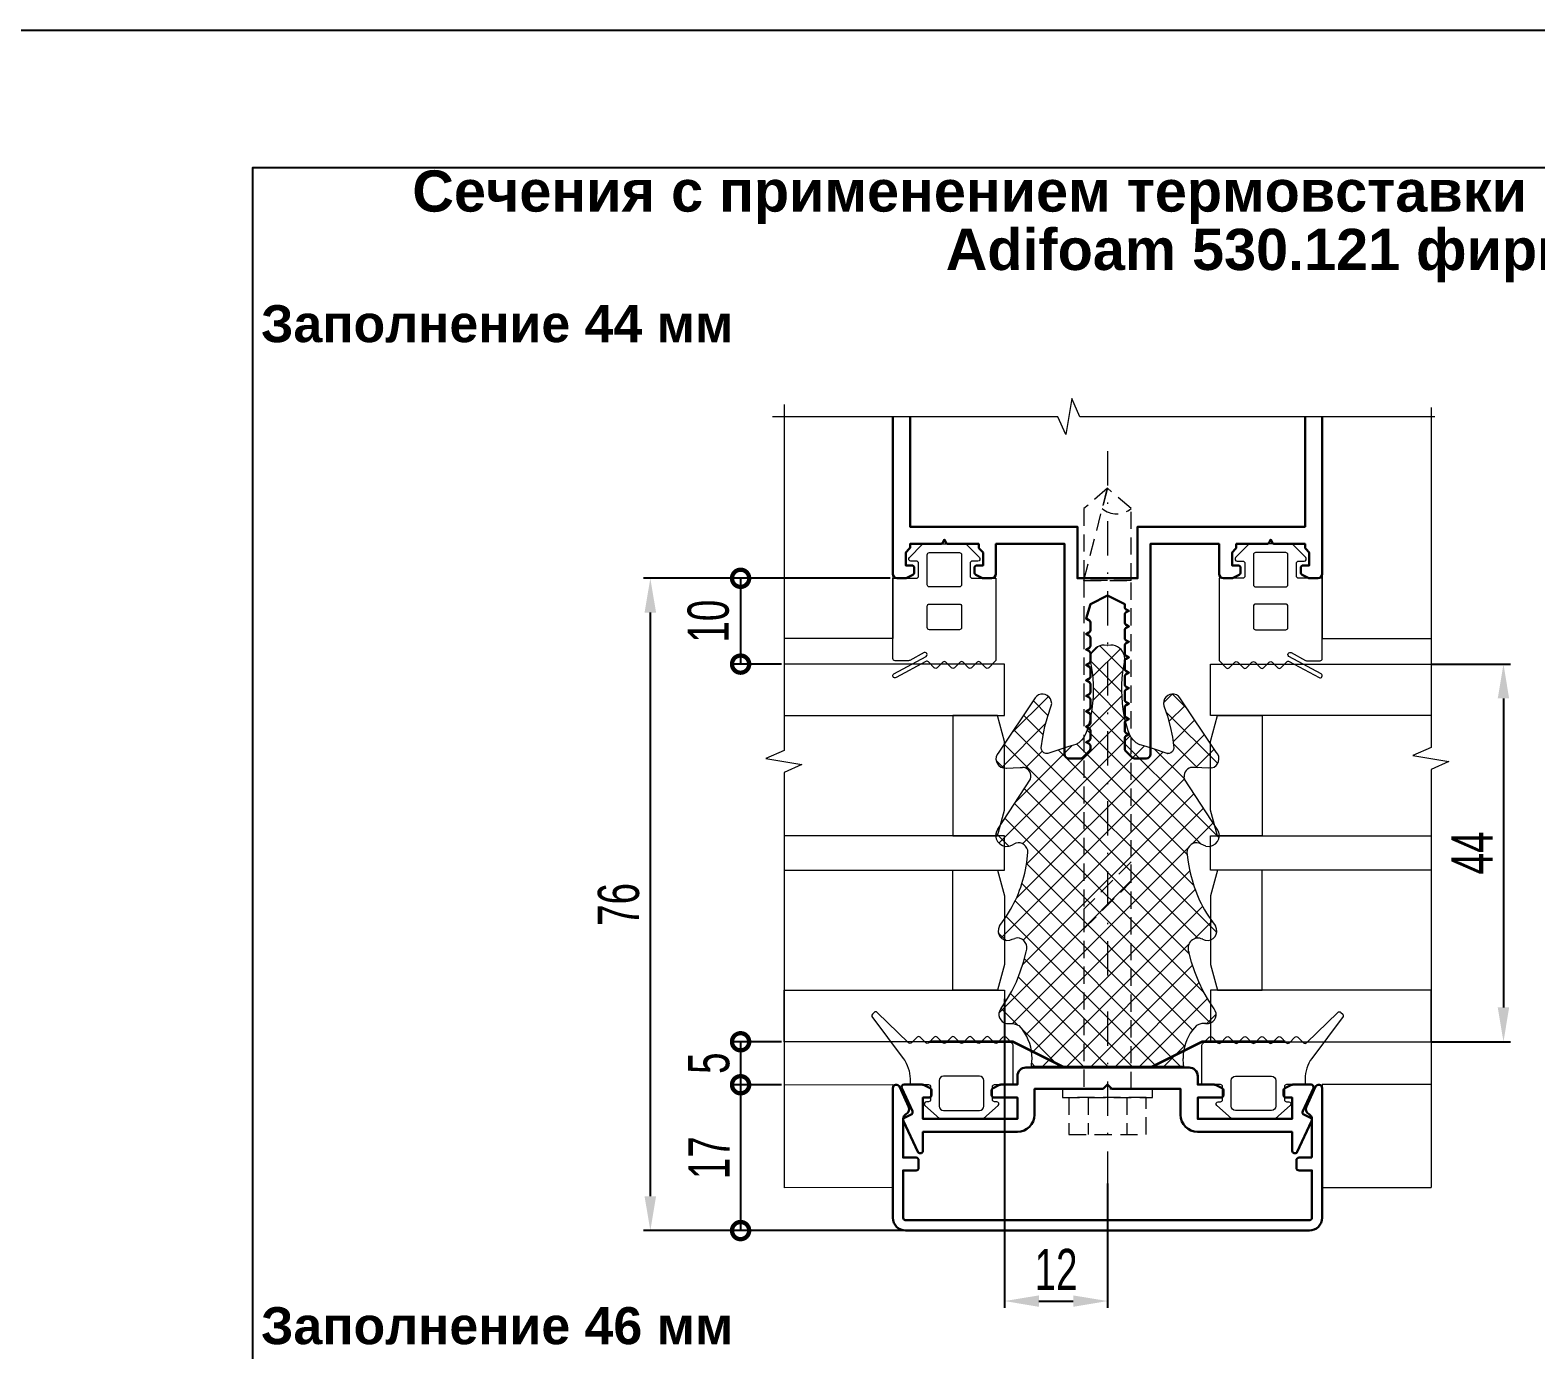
# Model space of a CAD drawing. Extents: x -37 to 8820, y -336 to 478.
# Drawn here: x 3363.8 to 3473.4, y 200.9 to 297 of the extents above; entities that cross this region are included whole.
import ezdxf

# ---------------------------------------------------------------- set-up
doc = ezdxf.new("R2010")
doc.units = 0
doc.header["$LTSCALE"] = 5
doc.linetypes.add('DASHDOT', pattern=[1, 0.5, -0.25, 0, -0.25])
doc.linetypes.add('HIDDEN', pattern=[0.375, 0.25, -0.125])
doc.layers.get('0').update_dxf_attribs({"linetype": 'CONTINUOUS', "lineweight": 30})
doc.layers.get('DEFPOINTS').update_dxf_attribs({"linetype": 'CONTINUOUS'})
for name, color, linetype, lineweight in [('1', 6, 'DASHDOT', 13), ('2', 3, 'HIDDEN', 13), ('Dimentions', 5, 'CONTINUOUS', 15), ('Glass', 5, 'CONTINUOUS', 20), ('Герлен', 7, 'CONTINUOUS', 60), ('Зигзаг', 1, 'CONTINUOUS', 15), ('Конструкции', 252, 'CONTINUOUS', 20), ('Текстовый', 7, 'CONTINUOUS', 9), ('Уплотнители', 1, 'CONTINUOUS', 20), ('Штриховка', 1, 'CONTINUOUS', 5)]:
    doc.layers.add(name, color=color, linetype=linetype, lineweight=lineweight)
doc.layers.add('Скрытые', color=14, linetype='CONTINUOUS', plot=False)
doc.styles.add('3', font='RUSS.SHX', dxfattribs={"width": 0.7, "height": 3})
doc.styles.add('Каталожный', font='arial.ttf', dxfattribs={"height": 2.5})
doc.dimstyles.new('MX1_6', dxfattribs={"dimtxt": 3, "dimasz": 2.5, "dimexe": 0.5, "dimexo": 0, "dimgap": 0.8, "dimtad": 1, "dimlfac": 1.6, "dimdsep": 46, "dimtxsty": '3', "dimcen": 0, "dimclrd": 256, "dimclre": 256, "dimclrt": 256, "dimaunit": 1, "dimadec": 0, "dimazin": 0, "dimtfac": 1, "dimtmove": 0, "dimatfit": 1, "dimfxl": 1, "dimtvp": 1, "dimtolj": 1, "dimtzin": 0, "dimarcsym": 0})

# ---------------------------------------------------------------- blocks, each defined once
blk = doc.blocks.new('*D1313')
at = {"layer": 'DEFPOINTS', "color": 0, "linetype": 'Continuous', "transparency": 16777216}
for p in [(3465.76, 250.83), (3465.76, 223.33), (3471.04, 223.33)]:
    blk.add_point(p, dxfattribs=at)
at = {"layer": 'Dimentions', "linetype": 'Continuous', "lineweight": -2, "transparency": 16777216}
for p, q in [((3465.76, 250.83), (3471.54, 250.83)), ((3471.04, 248.33), (3471.04, 225.83)), ((3465.76, 223.33), (3471.54, 223.33))]:
    blk.add_line(p, q, dxfattribs=at)
at = {"layer": 'Dimentions', "linetype": 'Continuous', "transparency": 16777216}
for points in [[(3470.62, 248.33), (3471.45, 248.33), (3471.04, 250.83)], [(3470.62, 225.83), (3471.45, 225.83), (3471.04, 223.33)]]:
    blk.add_solid(points, dxfattribs=at)
at = {"layer": 'Dimentions', "linetype": 'Continuous', "transparency": 16777216, "insert": (3468.74, 237.08), "char_height": 3, "attachment_point": 5, "rotation": 90, "style": '3'}
blk.add_mtext('\\A1;44', dxfattribs=at)
blk = doc.blocks.new('_DotSmall')
at = {"color": 0, "linetype": 'ByBlock', "const_width": 0.5}
blk.add_lwpolyline([(-0.0625, 0, 1), (0.0625, 0, 1)], format="xyb", close=True, dxfattribs=at)
blk = doc.blocks.new('*D1314')
at = {"layer": 'DEFPOINTS', "color": 0, "linetype": 'Continuous', "transparency": 16777216}
for p in [(3418.48, 223.33), (3415.51, 220.2), (3418.48, 220.2)]:
    blk.add_point(p, dxfattribs=at)
at = {"layer": 'Dimentions', "linetype": 'Continuous', "lineweight": -2, "transparency": 16777216}
for p, q in [((3418.48, 223.33), (3415.01, 223.33)), ((3415.51, 223.33), (3415.51, 220.2)), ((3418.48, 220.2), (3415.01, 220.2))]:
    blk.add_line(p, q, dxfattribs=at)
at = {"layer": 'Dimentions', "linetype": 'Continuous', "lineweight": -2, "transparency": 16777216, "xscale": 2.5, "yscale": 2.5, "zscale": 2.5}
for p, rotation in [((3415.51, 223.33), 90), ((3415.51, 220.2), 270)]:
    blk.add_blockref('_DotSmall', p, dxfattribs=dict(at, rotation=rotation))
at = {"layer": 'Dimentions', "linetype": 'Continuous', "transparency": 16777216, "insert": (3413.21, 221.77), "char_height": 3, "attachment_point": 5, "rotation": 90, "style": '3'}
blk.add_mtext('\\A1;5', dxfattribs=at)
blk = doc.blocks.new('*D1315')
at = {"layer": 'DEFPOINTS', "color": 0, "linetype": 'Continuous', "transparency": 16777216}
for p in [(3418.48, 220.2), (3415.51, 209.58), (3428.47, 209.58)]:
    blk.add_point(p, dxfattribs=at)
at = {"layer": 'Dimentions', "linetype": 'Continuous', "lineweight": -2, "transparency": 16777216}
for p, q in [((3418.48, 220.2), (3415.01, 220.2)), ((3415.51, 220.2), (3415.51, 209.58)), ((3428.47, 209.58), (3415.01, 209.58))]:
    blk.add_line(p, q, dxfattribs=at)
at = {"layer": 'Dimentions', "linetype": 'Continuous', "lineweight": -2, "transparency": 16777216, "xscale": 2.5, "yscale": 2.5, "zscale": 2.5}
for p, rotation in [((3415.51, 220.2), 90), ((3415.51, 209.58), 270)]:
    blk.add_blockref('_DotSmall', p, dxfattribs=dict(at, rotation=rotation))
at = {"layer": 'Dimentions', "linetype": 'Continuous', "transparency": 16777216, "insert": (3413.21, 214.89), "char_height": 3, "attachment_point": 5, "rotation": 90, "style": '3'}
blk.add_mtext('\\A1;17', dxfattribs=at)
blk = doc.blocks.new('*D1316')
at = {"layer": 'DEFPOINTS', "color": 0, "linetype": 'Continuous', "transparency": 16777216}
for p in [(3426.4, 257.08), (3415.51, 250.83), (3418.48, 250.83)]:
    blk.add_point(p, dxfattribs=at)
at = {"layer": 'Dimentions', "linetype": 'Continuous', "lineweight": -2, "transparency": 16777216}
for p, q in [((3426.4, 257.08), (3415.01, 257.08)), ((3415.51, 257.08), (3415.51, 250.83)), ((3418.48, 250.83), (3415.01, 250.83))]:
    blk.add_line(p, q, dxfattribs=at)
at = {"layer": 'Dimentions', "linetype": 'Continuous', "lineweight": -2, "transparency": 16777216, "xscale": 2.5, "yscale": 2.5, "zscale": 2.5}
for p, rotation in [((3415.51, 257.08), 90), ((3415.51, 250.83), 270)]:
    blk.add_blockref('_DotSmall', p, dxfattribs=dict(at, rotation=rotation))
at = {"layer": 'Dimentions', "linetype": 'Continuous', "transparency": 16777216, "insert": (3413.17, 253.96), "char_height": 3, "attachment_point": 5, "rotation": 90, "style": '3'}
blk.add_mtext('\\A1;10', dxfattribs=at)
blk = doc.blocks.new('*D1317')
at = {"layer": 'DEFPOINTS', "color": 0, "linetype": 'Continuous', "transparency": 16777216}
for p in [(3418.67, 257.08), (3408.94, 209.58), (3427.53, 209.58)]:
    blk.add_point(p, dxfattribs=at)
at = {"layer": 'Dimentions', "linetype": 'Continuous', "lineweight": -2, "transparency": 16777216}
for p, q in [((3418.67, 257.08), (3408.44, 257.08)), ((3408.94, 254.58), (3408.94, 212.08)), ((3427.53, 209.58), (3408.44, 209.58))]:
    blk.add_line(p, q, dxfattribs=at)
at = {"layer": 'Dimentions', "linetype": 'Continuous', "transparency": 16777216}
for points in [[(3408.52, 254.58), (3409.36, 254.58), (3408.94, 257.08)], [(3408.52, 212.08), (3409.36, 212.08), (3408.94, 209.58)]]:
    blk.add_solid(points, dxfattribs=at)
at = {"layer": 'Dimentions', "linetype": 'Continuous', "transparency": 16777216, "insert": (3406.64, 233.33), "char_height": 3, "attachment_point": 5, "rotation": 90, "style": '3'}
blk.add_mtext('\\A1;76', dxfattribs=at)
blk = doc.blocks.new('*D1338')
at = {"layer": 'DEFPOINTS', "color": 0, "linetype": 'Continuous', "transparency": 16777216}
for p in [(3434.72, 226.46), (3442.22, 213.02), (3442.22, 204.45)]:
    blk.add_point(p, dxfattribs=at)
at = {"layer": 'Dimentions', "linetype": 'Continuous', "lineweight": -2, "transparency": 16777216}
for p, q in [((3434.72, 226.46), (3434.72, 203.95)), ((3442.22, 213.02), (3442.22, 203.95)), ((3437.22, 204.45), (3439.72, 204.45))]:
    blk.add_line(p, q, dxfattribs=at)
at = {"layer": 'Dimentions', "linetype": 'Continuous', "transparency": 16777216}
for points in [[(3437.22, 204.86), (3437.22, 204.03), (3434.72, 204.45)], [(3439.72, 204.86), (3439.72, 204.03), (3442.22, 204.45)]]:
    blk.add_solid(points, dxfattribs=at)
at = {"layer": 'Dimentions', "linetype": 'Continuous', "transparency": 16777216, "insert": (3438.47, 206.75), "char_height": 3, "attachment_point": 5, "style": '3'}
blk.add_mtext('\\A1;12', dxfattribs=at)
blk = doc.blocks.new('6')
at = {"layer": 'Уплотнители'}
blk.add_line((4.14, 15.94), (4.14, 4.85), dxfattribs=at)
for points in [[(7.25, 17.55), (7.25, 17.56), (7.25, 17.48), (7.24, 17.26), (7.17, 17.05), (7.09, 16.86), (6.75, 16.57)], [(8.16, 18.24), (8.31, 18.16), (8.95, 17.74), (9.6, 17.36), (10.28, 17.03), (10.99, 16.75), (11.71, 16.5), (12.45, 16.31), (12.64, 16.26)], [(14.34, 18.26), (14.47, 18.15), (15.06, 17.74)], [(20.15, 17.56), (20.22, 17.37), (20.31, 17.22)], [(21.4, 18.38), (25.03, 16.01), (25.19, 15.97)], [(25.85, 17.96), (25.83, 17.77), (25.87, 16.75), (25.89, 16.58)], [(25.83, 17.77), (25.83, 17.75)], [(31.07, 15.55), (30.96, 15.67), (27, 18.3)], [(7.25, 17.48), (7.25, 17.47)], [(13.3, 17.5), (13.37, 17.33), (13.44, 17.14)], [(25.87, 16.75), (25.87, 16.73)], [(4.14, 15.94), (4.25, 15.92), (4.69, 15.89)], [(18.98, 16.26), (19.68, 16.19), (19.86, 16.2)], [(25.03, 16.01), (25.03, 16)], [(34.8, 10.16), (34.77, 10.39), (34.8, 10.63)], [(34.77, 10.39), (34.77, 10.38)], [(27.55, 8.08), (27.55, 8.07)], [(27.23, 7.06), (27.23, 7.05)], [(26.89, 6.06), (26.89, 6.04)], [(4.14, 4.85), (4.25, 4.87), (4.69, 4.9)], [(8.16, 2.55), (8.31, 2.64), (8.95, 3.05), (9.6, 3.43), (10.28, 3.76), (10.99, 4.04), (11.71, 4.29), (12.45, 4.48)], [(19.86, 4.59), (19.68, 4.61), (18.98, 4.53)], [(21.4, 2.41), (25.03, 4.78), (25.19, 4.82)], [(27, 2.49), (30.96, 5.12), (31.07, 5.24)], [(7.25, 3.21), (7.25, 3.23), (7.25, 3.31), (7.24, 3.52), (7.17, 3.74), (7.09, 3.93), (6.75, 4.22)], [(7.25, 3.31), (7.25, 3.29)], [(13.37, 3.46), (13.37, 3.47), (13.3, 3.29)], [(20.15, 3.23), (20.22, 3.42), (20.31, 3.57)], [(25.85, 2.83), (25.83, 3.02), (25.87, 4.04), (25.89, 4.22)], [(25.87, 4.04), (25.87, 4.03)], [(15.06, 3.05), (14.47, 2.64), (14.34, 2.53)], [(25.83, 3.02), (25.83, 3.01)]]:
    blk.add_lwpolyline(points, dxfattribs=at)
for points in [[(34.01, 11.63), (33.78, 11.66), (33.55, 11.63), (32.83, 11.52, -0.091156), (29.23, 11.71), (28.54, 11.9), (28.3, 11.99), (28.06, 12.12), (27.86, 12.29), (27.68, 12.48), (27.55, 12.71), (27.41, 13.22), (27.23, 13.73), (26.89, 14.73), (26.91, 14.88), (26.96, 15.02), (27.04, 15.13), (27.18, 15.2), (27.32, 15.22), (28.09, 15.11), (28.87, 14.95), (29.63, 14.75), (30.38, 14.49), (30.54, 14.46), (30.72, 14.49)], [(30.72, 6.3), (30.54, 6.33), (30.38, 6.3), (29.63, 6.04), (28.87, 5.84), (28.09, 5.67), (27.32, 5.57), (27.18, 5.59), (27.04, 5.66), (26.96, 5.78), (26.91, 5.91), (26.89, 6.06), (27.23, 7.06), (27.41, 7.57), (27.55, 8.08), (27.68, 8.31), (27.86, 8.5), (28.06, 8.67), (28.3, 8.8), (28.54, 8.88), (29.23, 9.08, -0.091156), (32.83, 9.27), (33.55, 9.16), (33.78, 9.13), (34.01, 9.16)]]:
    blk.add_lwpolyline(points, format="xyb", dxfattribs=at)
blk.add_arc((12.73, 3.81), 0.725, 331.9967, 113.1643, dxfattribs=at)
for points in [[(21.4, 18.38), (20.8, 18.83), (19.98, 18.25), (20.15, 17.56)], [(27, 18.3), (26.59, 18.7), (25.97, 18.51), (25.85, 17.96)], [(8.16, 18.24), (7.71, 18.46), (7.17, 18.06), (7.25, 17.56)], [(14.34, 18.26), (13.77, 18.56), (13.2, 18.12), (13.3, 17.5)], [(15.06, 17.74), (16.32, 16.93), (17.5, 16.51), (18.98, 16.26)], [(4.69, 15.89), (5.41, 15.88), (6.18, 16.13), (6.75, 16.57)], [(12.64, 16.26), (13.11, 16.19), (13.59, 16.67), (13.44, 17.14)], [(19.86, 16.2), (20.31, 16.33), (20.53, 16.81), (20.31, 17.22)], [(25.19, 15.97), (25.54, 15.94), (25.89, 16.23), (25.89, 16.58)], [(30.72, 14.49), (31.17, 14.59), (31.4, 15.2), (31.07, 15.55)], [(34.8, 10.63), (34.81, 11.08), (34.45, 11.55), (34.01, 11.63)], [(34.01, 9.16), (34.48, 9.29), (34.79, 9.66), (34.8, 10.16)], [(31.07, 5.24), (31.4, 5.59), (31.17, 6.2), (30.72, 6.3)], [(6.75, 4.22), (6.18, 4.66), (5.41, 4.9), (4.69, 4.9)], [(18.98, 4.53), (17.59, 4.3), (16.23, 3.84), (15.06, 3.05)], [(20.31, 3.57), (20.52, 3.98), (20.33, 4.45), (19.86, 4.59)], [(25.89, 4.22), (25.88, 4.56), (25.53, 4.85), (25.19, 4.82)], [(13.3, 3.29), (13.2, 2.67), (13.77, 2.23), (14.34, 2.53)], [(7.25, 3.23), (7.18, 2.72), (7.71, 2.33), (8.16, 2.55)], [(20.15, 3.23), (19.98, 2.53), (20.8, 1.95), (21.4, 2.41)], [(25.85, 2.83), (25.94, 2.29), (26.63, 2.1), (27, 2.49)]]:
    blk.add_open_spline(points, degree=3, dxfattribs=at)

msp = doc.modelspace()

# ---------------------------------------------------------------- hatches: boundary and pattern name
at = {"layer": 'Штриховка', "lineweight": 5}
h = msp.add_hatch(dxfattribs=at)
h.set_pattern_fill('NET', color=256, scale=10, angle=135, style=0)
h.set_pattern_definition([(135, (1246.9448, -6876.3268), (-0.88388348, -0.88388348), []), (225, (1246.9448, -6876.3268), (0.88388348, -0.88388348), [])])
edge = h.paths.add_edge_path()
edge.add_spline(control_points=[(3441.987, 252.2202), (3441.5279, 252.2361), (3441.0588, 251.8713), (3440.9803, 251.4312)], knot_values=[0, 0, 0, 0, 1, 1, 1, 1], degree=3, periodic=0)
edge.add_line((3440.9803, 251.4312), (3440.9531, 251.2))
edge.add_line((3440.9531, 251.2), (3440.9803, 250.9687))
edge.add_line((3440.9803, 250.9687), (3441.0892, 250.2477))
edge.add_arc((3431.2264, 248.97), 9.9451, 346.547552, 367.381309, ccw=False)
edge.add_line((3440.8987, 246.6564), (3440.7083, 245.9626))
edge.add_line((3440.7083, 245.9626), (3440.6266, 245.7178))
edge.add_line((3440.6266, 245.7178), (3440.4906, 245.4865))
edge.add_line((3440.4906, 245.4865), (3440.3274, 245.2825))
edge.add_line((3440.3274, 245.2825), (3440.1369, 245.1056))
edge.add_line((3440.1369, 245.1056), (3439.9057, 244.9696))
edge.add_line((3439.9057, 244.9696), (3439.3887, 244.8336))
edge.add_line((3439.3887, 244.8336), (3438.8854, 244.6567))
edge.add_line((3438.8854, 244.6567), (3437.8788, 244.3166))
edge.add_line((3437.8788, 244.3166), (3437.7291, 244.3302))
edge.add_line((3437.7291, 244.3302), (3437.5931, 244.3847))
edge.add_line((3437.5931, 244.3847), (3437.4843, 244.4663))
edge.add_line((3437.4843, 244.4663), (3437.4162, 244.6023))
edge.add_line((3437.4162, 244.6023), (3437.389, 244.7383))
edge.add_line((3437.389, 244.7383), (3437.4979, 245.5137))
edge.add_line((3437.4979, 245.5137), (3437.6611, 246.2891))
edge.add_line((3437.6611, 246.2891), (3437.8652, 247.0509))
edge.add_line((3437.8652, 247.0509), (3438.1236, 247.7991))
edge.add_line((3438.1236, 247.7991), (3438.1508, 247.9623))
edge.add_line((3438.1508, 247.9623), (3438.1236, 248.1392))
edge.add_spline(control_points=[(3438.1236, 248.1392), (3438.0245, 248.594), (3437.4126, 248.8234), (3437.0626, 248.4929)], knot_values=[0, 0, 0, 0, 1, 1, 1, 1], degree=3, periodic=0)
edge.add_line((3437.0626, 248.4929), (3436.9401, 248.3841))
edge.add_line((3436.9401, 248.3841), (3434.3147, 244.4255))
edge.add_spline(control_points=[(3434.3147, 244.4255), (3433.9109, 244.0106), (3434.1025, 243.3905), (3434.6548, 243.2692)], knot_values=[0, 0, 0, 0, 1, 1, 1, 1], degree=3, periodic=0)
edge.add_line((3434.6548, 243.2692), (3434.8452, 243.2556))
edge.add_line((3434.8452, 243.2556), (3435.8655, 243.2964))
edge.add_line((3435.8655, 243.2964), (3436.0287, 243.31))
edge.add_spline(control_points=[(3436.0287, 243.31), (3436.3808, 243.3113), (3436.671, 242.9597), (3436.6409, 242.6162)], knot_values=[0, 0, 0, 0, 1, 1, 1, 1], degree=3, periodic=0)
edge.add_line((3436.6409, 242.6162), (3436.6, 242.453))
edge.add_line((3436.6, 242.453), (3434.2331, 238.8209))
edge.add_spline(control_points=[(3434.2331, 238.8209), (3433.7785, 238.2219), (3434.3582, 237.4032), (3435.0493, 237.5694)], knot_values=[0, 0, 0, 0, 1, 1, 1, 1], degree=3, periodic=0)
edge.add_line((3435.0493, 237.5694), (3435.2397, 237.6374))
edge.add_line((3435.2397, 237.6374), (3435.3893, 237.7326))
edge.add_spline(control_points=[(3435.3893, 237.7326), (3435.7997, 237.9478), (3436.2844, 237.7301), (3436.4096, 237.2837)], knot_values=[0, 0, 0, 0, 1, 1, 1, 1], degree=3, periodic=0)
edge.add_line((3436.4088, 237.2945), (3436.4232, 237.1068))
edge.add_line((3436.4232, 237.1068), (3436.3552, 236.3995))
edge.add_spline(control_points=[(3436.3552, 236.3995), (3436.1044, 234.9233), (3435.683, 233.7459), (3434.8724, 232.4817)], knot_values=[0, 0, 0, 0, 1, 1, 1, 1], degree=3, periodic=0)
edge.add_line((3434.8724, 232.4817), (3434.4643, 231.8967))
edge.add_line((3434.4643, 231.8967), (3434.3555, 231.7607))
edge.add_spline(control_points=[(3434.3555, 231.7607), (3434.0517, 231.1896), (3434.4974, 230.6201), (3435.1173, 230.7269)], knot_values=[0, 0, 0, 0, 1, 1, 1, 1], degree=3, periodic=0)
edge.add_line((3435.1173, 230.7269), (3435.2805, 230.7949))
edge.add_line((3435.2805, 230.7949), (3435.471, 230.8629))
edge.add_spline(control_points=[(3435.471, 230.8629), (3435.9441, 231.0109), (3436.4275, 230.5273), (3436.3552, 230.0603)], knot_values=[0, 0, 0, 0, 1, 1, 1, 1], degree=3, periodic=0)
edge.add_line((3436.3591, 230.0741), (3436.3008, 229.8698))
edge.add_line((3436.3008, 229.8698), (3436.1103, 229.1353))
edge.add_line((3436.1103, 229.1353), (3435.8655, 228.4143))
edge.add_line((3435.8655, 228.4143), (3435.5798, 227.7069))
edge.add_line((3435.5798, 227.7069), (3435.2533, 227.0267))
edge.add_line((3435.2533, 227.0267), (3434.8724, 226.3738))
edge.add_line((3434.8724, 226.3738), (3434.4507, 225.7344))
edge.add_line((3434.4507, 225.7344), (3434.3691, 225.5848))
edge.add_spline(control_points=[(3434.3691, 225.5848), (3434.151, 225.132), (3434.5511, 224.5963), (3435.0493, 224.6733)], knot_values=[0, 0, 0, 0, 1, 1, 1, 1], degree=3, periodic=0)
edge.add_line((3435.0493, 224.6733), (3435.0629, 224.6733))
edge.add_line((3435.0629, 224.6733), (3435.1309, 224.6733))
edge.add_line((3435.1309, 224.6733), (3435.3485, 224.6597))
edge.add_line((3435.3485, 224.6597), (3435.5662, 224.5917))
edge.add_line((3435.5662, 224.5917), (3435.7566, 224.5101))
edge.add_line((3435.7566, 224.5101), (3436.0423, 224.17))
edge.add_spline(control_points=[(3436.0423, 224.17), (3436.4833, 223.6059), (3436.7279, 222.8299), (3436.7225, 222.1159)], knot_values=[0, 0, 0, 0, 1, 1, 1, 1], degree=3, periodic=0)
edge.add_line((3436.7225, 222.1159), (3436.6953, 221.667))
edge.add_line((3436.6953, 221.667), (3436.6761, 221.5582))
edge.add_line((3436.6761, 221.5582), (3447.7604, 221.5582))
edge.add_line((3447.7604, 221.5582), (3447.7412, 221.667))
edge.add_line((3447.7412, 221.667), (3447.714, 222.1159))
edge.add_spline(control_points=[(3447.714, 222.1159), (3447.7086, 222.8299), (3447.9532, 223.6062), (3448.3942, 224.17)], knot_values=[0, 0, 0, 0, 1, 1, 1, 1], degree=3, periodic=0)
edge.add_line((3448.3865, 224.1609), (3448.6799, 224.5101))
edge.add_line((3448.6799, 224.5101), (3448.8703, 224.5917))
edge.add_line((3448.8703, 224.5917), (3449.088, 224.6597))
edge.add_line((3449.088, 224.6597), (3449.3056, 224.6733))
edge.add_line((3449.3056, 224.6733), (3449.3192, 224.6733))
edge.add_line((3449.3192, 224.6733), (3449.3872, 224.6733))
edge.add_spline(control_points=[(3449.3872, 224.6733), (3449.8908, 224.6006), (3450.2835, 225.1302), (3450.0674, 225.5848)], knot_values=[0, 0, 0, 0, 1, 1, 1, 1], degree=3, periodic=0)
edge.add_line((3450.0674, 225.5848), (3449.9722, 225.7344))
edge.add_line((3449.9722, 225.7344), (3449.5641, 226.3738))
edge.add_line((3449.5641, 226.3738), (3449.1832, 227.0267))
edge.add_line((3449.1832, 227.0267), (3448.8567, 227.7069))
edge.add_line((3448.8567, 227.7069), (3448.571, 228.4143))
edge.add_line((3448.571, 228.4143), (3448.3262, 229.1353))
edge.add_line((3448.3262, 229.1353), (3448.1357, 229.8698))
edge.add_arc((3448.8021, 230.1549), 0.7248, 61.996669, 203.164313, ccw=False)
edge.add_line((3449.1424, 230.7949), (3449.3192, 230.7269))
edge.add_spline(control_points=[(3449.3192, 230.7269), (3449.9391, 230.6201), (3450.3848, 231.1896), (3450.081, 231.7607)], knot_values=[0, 0, 0, 0, 1, 1, 1, 1], degree=3, periodic=0)
edge.add_line((3450.081, 231.7607), (3449.9722, 231.8967))
edge.add_line((3449.9722, 231.8967), (3449.5641, 232.4817))
edge.add_spline(control_points=[(3449.5641, 232.4817), (3448.7742, 233.6561), (3448.3128, 235.0103), (3448.0813, 236.3995)], knot_values=[0, 0, 0, 0, 1, 1, 1, 1], degree=3, periodic=0)
edge.add_line((3448.0813, 236.3995), (3447.9997, 237.1068))
edge.add_line((3447.9997, 237.1068), (3448.0269, 237.2837))
edge.add_spline(control_points=[(3448.0269, 237.2837), (3448.1627, 237.748), (3448.63, 237.9412), (3449.0471, 237.7326)], knot_values=[0, 0, 0, 0, 1, 1, 1, 1], degree=3, periodic=0)
edge.add_line((3449.0342, 237.7409), (3449.1968, 237.6374))
edge.add_line((3449.1968, 237.6374), (3449.3872, 237.5694))
edge.add_spline(control_points=[(3449.3872, 237.5694), (3450.0783, 237.4032), (3450.658, 238.2219), (3450.2034, 238.8209)], knot_values=[0, 0, 0, 0, 1, 1, 1, 1], degree=3, periodic=0)
edge.add_line((3450.2034, 238.8209), (3447.8364, 242.453))
edge.add_line((3447.8364, 242.453), (3447.7956, 242.6162))
edge.add_spline(control_points=[(3447.7956, 242.6162), (3447.7659, 242.9554), (3448.048, 243.3018), (3448.3942, 243.31)], knot_values=[0, 0, 0, 0, 1, 1, 1, 1], degree=3, periodic=0)
edge.add_line((3448.3764, 243.3114), (3448.571, 243.2964))
edge.add_line((3448.571, 243.2964), (3449.5913, 243.2556))
edge.add_line((3449.5913, 243.2556), (3449.7817, 243.2692))
edge.add_spline(control_points=[(3449.7817, 243.2692), (3450.3231, 243.3621), (3450.5102, 244.0487), (3450.1218, 244.4255)], knot_values=[0, 0, 0, 0, 1, 1, 1, 1], degree=3, periodic=0)
edge.add_line((3450.1218, 244.4255), (3447.4964, 248.3841))
edge.add_line((3447.4964, 248.3841), (3447.3739, 248.4929))
edge.add_spline(control_points=[(3447.3739, 248.4929), (3447.0239, 248.8234), (3446.4119, 248.594), (3446.3129, 248.1392)], knot_values=[0, 0, 0, 0, 1, 1, 1, 1], degree=3, periodic=0)
edge.add_line((3446.3129, 248.1392), (3446.2857, 247.9623))
edge.add_line((3446.2857, 247.9623), (3446.3129, 247.7991))
edge.add_line((3446.3129, 247.7991), (3446.5713, 247.0509))
edge.add_line((3446.5713, 247.0509), (3446.7754, 246.2891))
edge.add_line((3446.7754, 246.2891), (3446.9386, 245.5137))
edge.add_line((3446.9386, 245.5137), (3447.0474, 244.7383))
edge.add_line((3447.0474, 244.7383), (3447.0202, 244.6023))
edge.add_line((3447.0202, 244.6023), (3446.9522, 244.4663))
edge.add_line((3446.9522, 244.4663), (3446.8298, 244.3847))
edge.add_line((3446.8298, 244.3847), (3446.7074, 244.3302))
edge.add_line((3446.7074, 244.3302), (3446.5577, 244.3166))
edge.add_line((3446.5577, 244.3166), (3445.5511, 244.6567))
edge.add_line((3445.5511, 244.6567), (3445.0477, 244.8336))
edge.add_line((3445.0477, 244.8336), (3444.5308, 244.9696))
edge.add_line((3444.5308, 244.9696), (3444.2996, 245.1056))
edge.add_line((3444.2996, 245.1056), (3444.1091, 245.2825))
edge.add_line((3444.1091, 245.2825), (3443.9459, 245.4865))
edge.add_line((3443.9459, 245.4865), (3443.8098, 245.7178))
edge.add_line((3443.8098, 245.7178), (3443.7282, 245.9626))
edge.add_line((3443.7282, 245.9626), (3443.5378, 246.6564))
edge.add_arc((3453.2101, 248.97), 9.9451, 172.618691, 193.452448, ccw=False)
edge.add_line((3443.3473, 250.2477), (3443.4562, 250.9687))
edge.add_line((3443.4562, 250.9687), (3443.4834, 251.2))
edge.add_line((3443.4834, 251.2), (3443.4562, 251.4312))
edge.add_spline(control_points=[(3443.4562, 251.4312), (3443.3237, 251.9064), (3442.951, 252.2157), (3442.4495, 252.2202)], knot_values=[0, 0, 0, 0, 1, 1, 1, 1], degree=3, periodic=0)
edge.add_line((3442.4495, 252.2202), (3442.2182, 252.193))
edge.add_line((3442.2182, 252.193), (3441.987, 252.2202))

# ---------------------------------------------------------------- linework, layer by layer
msp.add_lwpolyline([(3426.5932, 268.8457), (3426.5932, 257.3944, 0.41421356), (3426.9057, 257.0819), (3427.4865, 257.0819, 0.11643382), (3427.5703, 257.1017), (3428.0521, 257.3426, 0.28407904), (3428.1557, 257.5103), (3428.1557, 257.8319, 0.41421356), (3427.9682, 258.0194), (3427.5307, 258.0194), (3427.5307, 258.9569), (3427.7883, 259.2145, 0.19891237), (3427.8432, 259.3471), (3427.8432, 259.5819), (3430.0711, 259.5819, 0.28407904), (3430.2388, 259.6856), (3430.3432, 259.8944), (3430.4477, 259.6856, 0.28407904), (3430.6154, 259.5819), (3432.8432, 259.5819), (3432.8432, 259.3471, 0.19891237), (3432.8982, 259.2145), (3433.1557, 258.9569), (3433.1557, 258.0194), (3432.7182, 258.0194, 0.41421356), (3432.5307, 257.8319), (3432.5307, 257.5103, 0.28407904), (3432.6344, 257.3426), (3433.1162, 257.1017, 0.11643382), (3433.2, 257.0819), (3433.7807, 257.0819, 0.41421356), (3434.0932, 257.3944), (3434.0932, 259.5819), (3439.0932, 259.5819), (3439.0932, 244.2694, 0.41421356), (3439.4057, 243.9569), (3440.2656, 243.9569, 0.19891237), (3440.3982, 244.0118), (3440.9133, 244.527, 0.19891237), (3440.9682, 244.6596), (3440.9682, 244.8723, 0.28407904), (3440.8646, 245.04), (3440.6557, 245.1444), (3440.8646, 245.2488, 0.28407904), (3440.9682, 245.4165), (3440.9682, 245.9973, 0.28407904), (3440.8646, 246.165), (3440.6557, 246.2694), (3440.8646, 246.3738, 0.28407904), (3440.9682, 246.5415), (3440.9682, 247.1223, 0.28407904), (3440.8646, 247.29), (3440.6557, 247.3944), (3440.8646, 247.4988, 0.28407904), (3440.9682, 247.6665), (3440.9682, 248.2473, 0.28407904), (3440.8646, 248.415), (3440.6557, 248.5194), (3440.8646, 248.6238, 0.28407904), (3440.9682, 248.7915), (3440.9682, 249.3723, 0.28407904), (3440.8646, 249.54), (3440.6557, 249.6444), (3440.8646, 249.7488, 0.28407904), (3440.9682, 249.9165), (3440.9682, 250.4973, 0.28407904), (3440.8646, 250.665), (3440.6557, 250.7694), (3440.8646, 250.8738, 0.28407904), (3440.9682, 251.0415), (3440.9682, 251.6223, 0.28407904), (3440.8646, 251.79), (3440.6557, 251.8944), (3440.8646, 251.9988, 0.28407904), (3440.9682, 252.1665), (3440.9682, 252.7473, 0.28407904), (3440.8646, 252.915), (3440.6557, 253.0194), (3440.8646, 253.1238, 0.28407904), (3440.9682, 253.2915), (3440.9682, 253.8723, 0.28407904), (3440.8646, 254.04), (3440.6557, 254.1444), (3440.9682, 255.2069), (3442.2182, 255.8319), (3443.4682, 255.2069), (3443.4682, 254.979, 0.28407904), (3443.5719, 254.8113), (3443.7807, 254.7069), (3443.5719, 254.6025, 0.28407904), (3443.4682, 254.4348), (3443.4682, 253.854, 0.28407904), (3443.5719, 253.6863), (3443.7807, 253.5819), (3443.5719, 253.4775, 0.28407904), (3443.4682, 253.3098), (3443.4682, 252.729, 0.28407904), (3443.5719, 252.5613), (3443.7807, 252.4569), (3443.5719, 252.3525, 0.28407904), (3443.4682, 252.1848), (3443.4682, 251.604, 0.28407904), (3443.5719, 251.4363), (3443.7807, 251.3319), (3443.5719, 251.2275, 0.28407904), (3443.4682, 251.0598), (3443.4682, 250.479, 0.28407904), (3443.5719, 250.3113), (3443.7807, 250.2069), (3443.5719, 250.1025, 0.28407904), (3443.4682, 249.9348), (3443.4682, 249.354, 0.28407904), (3443.5719, 249.1863), (3443.7807, 249.0819), (3443.5719, 248.9775, 0.28407904), (3443.4682, 248.8098), (3443.4682, 248.229, 0.28407904), (3443.5719, 248.0613), (3443.7807, 247.9569), (3443.5719, 247.8525, 0.28407904), (3443.4682, 247.6848), (3443.4682, 247.104, 0.28407904), (3443.5719, 246.9363), (3443.7807, 246.8319), (3443.5719, 246.7275, 0.28407904), (3443.4682, 246.5598), (3443.4682, 245.979, 0.28407904), (3443.5719, 245.8113), (3443.7807, 245.7069), (3443.5719, 245.6025, 0.28407904), (3443.4682, 245.4348), (3443.4682, 244.6596, 0.19891237), (3443.5232, 244.527), (3444.0383, 244.0118, 0.19891237), (3444.1709, 243.9569), (3445.0307, 243.9569, 0.41421356), (3445.3432, 244.2694), (3445.3432, 259.5819), (3450.3432, 259.5819), (3450.3432, 257.3944, 0.41421356), (3450.6557, 257.0819), (3451.2365, 257.0819, 0.11643382), (3451.3203, 257.1017), (3451.8021, 257.3426, 0.28407904), (3451.9057, 257.5103), (3451.9057, 257.8319, 0.41421356), (3451.7182, 258.0194), (3451.2807, 258.0194), (3451.2807, 258.9569), (3451.5383, 259.2145, 0.19891237), (3451.5932, 259.3471), (3451.5932, 259.5819), (3453.8211, 259.5819, 0.28407904), (3453.9888, 259.6856), (3454.0932, 259.8944), (3454.1977, 259.6856, 0.28407904), (3454.3654, 259.5819), (3456.5932, 259.5819), (3456.5932, 259.3471, 0.19891237), (3456.6482, 259.2145), (3456.9057, 258.9569), (3456.9057, 258.0194), (3456.4682, 258.0194, 0.41421356), (3456.2807, 257.8319), (3456.2807, 257.5103, 0.28407904), (3456.3844, 257.3426), (3456.8662, 257.1017, 0.11643382), (3456.95, 257.0819), (3457.5307, 257.0819, 0.41421356), (3457.8432, 257.3944), (3457.8432, 268.8457)], format="xyb")
msp.add_lwpolyline([(3427.8432, 268.8457), (3427.8432, 260.8319), (3440.0307, 260.8319), (3440.0307, 257.0819), (3444.4057, 257.0819), (3444.4057, 260.8319), (3456.5932, 260.8319), (3456.5932, 268.8457)])
for points in [[(3427.3608, 217.553, -0.41421356), (3427.4515, 217.8021), (3427.9233, 218.0222, 0.41421356), (3428.014, 218.2713), (3427.2358, 219.9402, -0.54861879), (3427.4057, 220.2069), (3428.7365, 220.2069, -0.11643382), (3428.8203, 220.1871), (3429.3021, 219.9462, -0.28407904), (3429.4057, 219.7785), (3429.4057, 219.4569, -0.41421356), (3429.2182, 219.2694), (3428.7807, 219.2694), (3428.7807, 217.7069), (3435.6557, 217.7069), (3435.6557, 219.2694), (3433.9682, 219.2694, -0.41421356), (3433.7807, 219.4569), (3433.7807, 219.7785, -0.28407904), (3433.8844, 219.9462), (3434.3662, 220.1871, -0.11643382), (3434.45, 220.2069), (3435.6557, 220.2069), (3435.6557, 220.8319, -0.41421356), (3436.2807, 221.4569), (3448.1557, 221.4569, -0.41421356), (3448.7807, 220.8319), (3448.7807, 220.2069), (3449.9865, 220.2069, -0.11643382), (3450.0703, 220.1871), (3450.5521, 219.9462, -0.28407904), (3450.6557, 219.7785), (3450.6557, 219.4569, -0.41421356), (3450.4682, 219.2694), (3448.7807, 219.2694), (3448.7807, 217.7069), (3455.6557, 217.7069), (3455.6557, 219.2694), (3455.2182, 219.2694, -0.41421356), (3455.0307, 219.4569), (3455.0307, 219.7785, -0.28407904), (3455.1344, 219.9462), (3455.6162, 220.1871, -0.11643382), (3455.7, 220.2069), (3457.0307, 220.2069, -0.54861879), (3457.2007, 219.9402), (3456.4225, 218.2713, 0.41421356), (3456.5132, 218.0222), (3456.985, 217.8021, -0.41421356), (3457.0757, 217.553), (3456.0322, 215.3152, -0.29147342), (3455.8622, 215.2069), (3455.8432, 215.2069, -0.41421356), (3455.6557, 215.3944), (3455.6557, 216.7694), (3448.7807, 216.7694, -0.41421356), (3447.5307, 218.0194), (3447.5307, 219.8944), (3442.6084, 219.8944, -0.19891237), (3442.4758, 219.9493), (3442.2182, 220.2069), (3441.9607, 219.9493, -0.19891237), (3441.8281, 219.8944), (3436.9057, 219.8944), (3436.9057, 218.0194, -0.41421356), (3435.6557, 216.7694), (3428.7807, 216.7694), (3428.7807, 215.3944, -0.41421356), (3428.5932, 215.2069), (3428.5743, 215.2069, -0.29147342), (3428.4043, 215.3152)], [(3457.0932, 214.8944), (3457.0932, 217.7202, 0.27973928), (3456.8913, 218.0529, -0.40155944), (3456.6967, 218.6259), (3457.3667, 220.0626, -0.80258485), (3457.8432, 219.9569), (3457.8432, 210.5194, -0.41421356), (3456.9057, 209.5819), (3427.5307, 209.5819, -0.41421356), (3426.5932, 210.5194), (3426.5932, 219.9569, -0.80258485), (3427.0698, 220.0626), (3427.7398, 218.6259, -0.40155944), (3427.5452, 218.0529, 0.27973928), (3427.3432, 217.7202), (3427.3432, 214.8944), (3428.2807, 214.8944, -0.41421356), (3428.4682, 214.7069), (3428.4682, 214.1444, -0.41421356), (3428.2807, 213.9569), (3427.3432, 213.9569), (3427.3432, 210.5194, 0.41421356), (3427.5307, 210.3319), (3456.9057, 210.3319, 0.41421356), (3457.0932, 210.5194), (3457.0932, 213.9569), (3456.1557, 213.9569, -0.41421356), (3455.9682, 214.1444), (3455.9682, 214.7069, -0.41421356), (3456.1557, 214.8944)]]:
    msp.add_lwpolyline(points, format="xyb", close=True)
at = {"layer": '1'}
msp.add_line((3442.2182, 266.3457), (3442.2182, 209.5819), dxfattribs=at)
at = {"layer": '2'}
for p, q in [((3440.812, 219.2694), (3440.812, 216.5819)), ((3443.6245, 219.2694), (3443.6245, 216.5819))]:
    msp.add_line(p, q, dxfattribs=at)
msp.add_lwpolyline([(3443.9331, 256.9283), (3443.9331, 262.1533), (3442.2163, 263.6461), (3440.4995, 262.1533), (3440.4995, 256.9283), (3443.9331, 256.9283)], dxfattribs=at)
msp.add_lwpolyline([(3440.4995, 256.9283), (3442.2163, 263.6461), (3441.8348, 262.1533, 0.36330791), (3443.9331, 262.1533)], format="xyb", dxfattribs=at)
for points in [[(3443.937, 219.8944), (3443.9331, 256.9283), (3442.2182, 256.9283), (3440.4995, 256.9283), (3440.4995, 219.8944)], [(3440.4995, 231.5523), (3443.937, 234.9898), (3443.937, 236.4221), (3440.4995, 232.9846)], [(3445.4995, 219.2694), (3445.4995, 219.8944), (3438.937, 219.8944), (3438.937, 219.2694)], [(3445.0307, 219.2694), (3439.4057, 219.2694), (3439.4057, 216.5819), (3445.0307, 216.5819)]]:
    msp.add_lwpolyline(points, close=True, dxfattribs=at)
at = {"layer": 'Glass'}
for points in [[(3418.6731, 247.0819), (3434.7182, 247.0819), (3434.7182, 250.8319), (3418.6731, 250.8319)], [(3465.7634, 247.0819), (3449.7182, 247.0819), (3449.7182, 250.8319), (3465.7634, 250.8319)], [(3434.2158, 247.0819), (3430.9682, 247.0819), (3430.9682, 238.3319), (3434.2158, 238.3319), (3434.7182, 240.2069), (3434.7182, 245.2069)], [(3450.2206, 247.0819), (3453.4682, 247.0819), (3453.4682, 238.3319), (3450.2206, 238.3319), (3449.7182, 240.2069), (3449.7182, 245.2069)], [(3418.6731, 235.8319), (3434.7182, 235.8319), (3434.7182, 238.3319), (3418.6731, 238.3319)], [(3465.7634, 235.8319), (3449.7182, 235.8319), (3449.7182, 238.3319), (3465.7634, 238.3319)], [(3434.2158, 227.0819), (3430.9682, 227.0819), (3430.9682, 235.8319), (3434.2158, 235.8319), (3434.7182, 233.9569), (3434.7182, 228.9569)], [(3450.2206, 227.0819), (3453.4682, 227.0819), (3453.4682, 235.8319), (3450.2206, 235.8319), (3449.7182, 233.9569), (3449.7182, 228.9569)], [(3418.6731, 227.0819), (3434.7182, 227.0819), (3434.7182, 223.3319), (3418.6731, 223.3319)], [(3465.7634, 227.0819), (3449.7182, 227.0819), (3449.7182, 223.3319), (3465.7634, 223.3319)]]:
    msp.add_lwpolyline(points, close=True, dxfattribs=at)
at = {"layer": 'Герлен', "ltscale": 2, "const_width": 0.1875}
msp.add_lwpolyline([(3429.2807, 223.3319), (3435.3432, 223.3319), (3439.0932, 221.4569), (3445.3432, 221.4569), (3449.0932, 223.3319), (3455.1557, 223.3319)], dxfattribs=at)
at = {"layer": 'Зигзаг'}
for points in [[(3418.6731, 269.7369), (3418.6731, 244.5472), (3417.3552, 243.9663), (3419.9679, 243.5307), (3418.6731, 242.9482), (3418.6731, 212.704)], [(3466.0316, 268.8457), (3440.1938, 268.8457), (3439.6129, 270.1636), (3439.1773, 267.5509), (3438.5948, 268.8457), (3417.8392, 268.8457)], [(3465.7634, 269.5273), (3465.7634, 244.7542), (3464.4455, 244.1734), (3467.0582, 243.7377), (3465.7634, 243.1553), (3465.7634, 212.7069)]]:
    msp.add_lwpolyline(points, dxfattribs=at)
at = {"layer": 'Конструкции'}
for points in [[(3426.5932, 268.8457), (3426.5932, 252.7069), (3418.6731, 252.704)], [(3457.8432, 268.8457), (3457.8432, 252.7069), (3465.7634, 252.7069)], [(3418.6731, 220.204), (3426.5932, 220.2069), (3426.5932, 212.7069), (3418.6731, 212.704)], [(3465.7634, 220.2069), (3457.8432, 220.2069), (3457.8432, 212.7069), (3465.7634, 212.7069)]]:
    msp.add_lwpolyline(points, dxfattribs=at)
at = {"layer": 'Скрытые', "linetype": 'Continuous'}
for points in [[(3360, 297), (3570, 297), (3570, 0), (3360, 0)], [(3380, 10), (3380, 287), (3545, 287), (3545, 10)]]:
    msp.add_lwpolyline(points, close=True, dxfattribs=at)
at = {"layer": 'Уплотнители'}
for points in [[(3428.8625, 251.6678), (3427.8174, 251.1008, -0.12491271), (3427.7429, 251.0819), (3426.7495, 251.0819, -0.41421356), (3426.5932, 251.2382), (3426.5932, 257.0819), (3428.312, 257.0819, 0.41421356), (3428.4682, 257.2382), (3428.4682, 258.1757, 0.41421356), (3428.312, 258.3319), (3427.9057, 258.3319, -0.66858666), (3427.7954, 258.5988), (3428.735, 259.5363, -0.19861919), (3428.8454, 259.5819), (3431.8411, 259.5819, -0.19861919), (3431.9515, 259.5363), (3432.8911, 258.5988, -0.66858666), (3432.7807, 258.3319), (3432.3745, 258.3319, 0.41421356), (3432.2182, 258.1757), (3432.2182, 257.2382, 0.41421356), (3432.3745, 257.0819), (3434.0932, 257.0819), (3434.0932, 251.1466, -0.19891237), (3434.0475, 251.0361), (3433.5787, 250.5674, -0.41421356), (3433.3578, 250.5674), (3432.9537, 250.9714, 0.41421356), (3432.7328, 250.9714), (3432.3287, 250.5674, -0.41421356), (3432.1078, 250.5674), (3431.7037, 250.9714, 0.41421356), (3431.4828, 250.9714), (3431.0787, 250.5674, -0.41421356), (3430.8578, 250.5674), (3430.4537, 250.9714, 0.41421356), (3430.2328, 250.9714), (3429.8287, 250.5674, -0.41421356), (3429.6078, 250.5674), (3429.1757, 250.9994, 0.33207606), (3428.9907, 251.0263), (3426.824, 249.8508, -1), (3426.675, 250.1255), (3429.0115, 251.3931, 1)], [(3429.2495, 258.9569), (3431.437, 258.9569, -0.41421356), (3431.5932, 258.8007), (3431.5932, 256.6132, -0.41421356), (3431.437, 256.4569), (3429.2495, 256.4569, -0.41421356), (3429.0932, 256.6132), (3429.0932, 258.8007, -0.41421356)], [(3455.574, 251.6678), (3456.6191, 251.1008, 0.12491271), (3456.6936, 251.0819), (3457.687, 251.0819, 0.41421356), (3457.8432, 251.2382), (3457.8432, 257.0819), (3456.1245, 257.0819, -0.41421356), (3455.9682, 257.2382), (3455.9682, 258.1757, -0.41421356), (3456.1245, 258.3319), (3456.5307, 258.3319, 0.66858666), (3456.6411, 258.5988), (3455.7015, 259.5363, 0.19861919), (3455.5911, 259.5819), (3452.5954, 259.5819, 0.19861919), (3452.485, 259.5363), (3451.5454, 258.5988, 0.66858666), (3451.6557, 258.3319), (3452.062, 258.3319, -0.41421356), (3452.2182, 258.1757), (3452.2182, 257.2382, -0.41421356), (3452.062, 257.0819), (3450.3432, 257.0819), (3450.3432, 251.1466, 0.19891237), (3450.389, 251.0361), (3450.8578, 250.5674, 0.41421356), (3451.0787, 250.5674), (3451.4828, 250.9714, -0.41421356), (3451.7037, 250.9714), (3452.1078, 250.5674, 0.41421356), (3452.3287, 250.5674), (3452.7328, 250.9714, -0.41421356), (3452.9537, 250.9714), (3453.3578, 250.5674, 0.41421356), (3453.5787, 250.5674), (3453.9828, 250.9714, -0.41421356), (3454.2037, 250.9714), (3454.6078, 250.5674, 0.41421356), (3454.8287, 250.5674), (3455.2608, 250.9994, -0.33207606), (3455.4458, 251.0263), (3457.6125, 249.8508, 1), (3457.7615, 250.1255), (3455.425, 251.3931, -1)], [(3455.187, 258.9569), (3452.9995, 258.9569, 0.41421356), (3452.8432, 258.8007), (3452.8432, 256.6132, 0.41421356), (3452.9995, 256.4569), (3455.187, 256.4569, 0.41421356), (3455.3432, 256.6132), (3455.3432, 258.8007, 0.41421356)], [(3429.2495, 255.2069), (3431.437, 255.2069, -0.41421356), (3431.5932, 255.0507), (3431.5932, 253.4882, -0.41421356), (3431.437, 253.3319), (3429.2495, 253.3319, -0.41421356), (3429.0932, 253.4882), (3429.0932, 255.0507, -0.41421356)], [(3455.187, 255.2069), (3452.9995, 255.2069, 0.41421356), (3452.8432, 255.0507), (3452.8432, 253.4882, 0.41421356), (3452.9995, 253.3319), (3455.187, 253.3319, 0.41421356), (3455.3432, 253.4882), (3455.3432, 255.0507, 0.41421356)], [(3433.9995, 218.9569, -0.41421356), (3433.8432, 219.1132), (3433.8432, 220.0507, -0.41421356), (3433.9995, 220.2069), (3435.3432, 220.2069), (3435.3432, 223.0948, 0.19891237), (3435.3066, 223.1832), (3434.8287, 223.6611, 0.41421356), (3434.6078, 223.6611), (3434.2037, 223.2571, -0.41421356), (3433.9828, 223.2571), (3433.5787, 223.6611, 0.41421356), (3433.3578, 223.6611), (3432.9537, 223.2571, -0.41421356), (3432.7328, 223.2571), (3432.3287, 223.6611, 0.41421356), (3432.1078, 223.6611), (3431.7037, 223.2571, -0.41421356), (3431.4828, 223.2571), (3431.0787, 223.6611, 0.41421356), (3430.8578, 223.6611), (3430.4537, 223.2571, -0.41421356), (3430.2328, 223.2571), (3429.8287, 223.6611, 0.41421356), (3429.6078, 223.6611), (3429.2037, 223.2571, -0.41421356), (3428.9828, 223.2571), (3428.5787, 223.6611, 0.41421356), (3428.3578, 223.6611), (3427.9537, 223.2571, -0.41421356), (3427.7328, 223.2571), (3425.4537, 225.4714, 0.41421356), (3425.2328, 225.4714), (3425.1014, 225.3401, 0.29253821), (3425.0653, 225.1756), (3427.3461, 222.1224, -0.16178775), (3427.8432, 220.6262), (3427.8432, 220.2069), (3429.187, 220.2069, -0.41421356), (3429.3432, 220.0507), (3429.3432, 219.1132, -0.41421356), (3429.187, 218.9569), (3429.0307, 218.9569, 0.66858666), (3428.9204, 218.69), (3429.985, 217.7525, 0.19861919), (3430.0954, 217.7069), (3433.0911, 217.7069, 0.19861919), (3433.2015, 217.7525), (3434.2661, 218.69, 0.66858666), (3434.1557, 218.9569)], [(3450.437, 218.9569, 0.41421356), (3450.5932, 219.1132), (3450.5932, 220.0507, 0.41421356), (3450.437, 220.2069), (3449.0932, 220.2069), (3449.0932, 223.0948, -0.19891237), (3449.1299, 223.1832), (3449.6078, 223.6611, -0.41421356), (3449.8287, 223.6611), (3450.2328, 223.2571, 0.41421356), (3450.4537, 223.2571), (3450.8578, 223.6611, -0.41421356), (3451.0787, 223.6611), (3451.4828, 223.2571, 0.41421356), (3451.7037, 223.2571), (3452.1078, 223.6611, -0.41421356), (3452.3287, 223.6611), (3452.7328, 223.2571, 0.41421356), (3452.9537, 223.2571), (3453.3578, 223.6611, -0.41421356), (3453.5787, 223.6611), (3453.9828, 223.2571, 0.41421356), (3454.2037, 223.2571), (3454.6078, 223.6611, -0.41421356), (3454.8287, 223.6611), (3455.2328, 223.2571, 0.41421356), (3455.4537, 223.2571), (3455.8578, 223.6611, -0.41421356), (3456.0787, 223.6611), (3456.4828, 223.2571, 0.41421356), (3456.7037, 223.2571), (3458.9828, 225.4714, -0.41421356), (3459.2037, 225.4714), (3459.3351, 225.3401, -0.29253821), (3459.3712, 225.1756), (3457.0904, 222.1224, 0.16178775), (3456.5932, 220.6262), (3456.5932, 220.2069), (3455.2495, 220.2069, 0.41421356), (3455.0932, 220.0507), (3455.0932, 219.1132, 0.41421356), (3455.2495, 218.9569), (3455.4057, 218.9569, -0.66858666), (3455.5161, 218.69), (3454.4515, 217.7525, -0.19861919), (3454.3411, 217.7069), (3451.3454, 217.7069, -0.19861919), (3451.235, 217.7525), (3450.1704, 218.69, -0.66858666), (3450.2807, 218.9569)], [(3430.2807, 218.3319), (3432.9057, 218.3319, 0.41421356), (3433.2182, 218.6444), (3433.2182, 220.5194, 0.41421356), (3432.9057, 220.8319), (3430.2807, 220.8319, 0.41421356), (3429.9682, 220.5194), (3429.9682, 218.6444, 0.41421356)], [(3454.1557, 218.3319), (3451.5307, 218.3319, -0.41421356), (3451.2182, 218.6444), (3451.2182, 220.5194, -0.41421356), (3451.5307, 220.8319), (3454.1557, 220.8319, -0.41421356), (3454.4682, 220.5194), (3454.4682, 218.6444, -0.41421356)]]:
    msp.add_lwpolyline(points, format="xyb", close=True, dxfattribs=at)

# ---------------------------------------------------------------- block references
at = {"layer": 'Dimentions', "rotation": 90}
msp.add_blockref('6', (3452.6128, 217.4219), dxfattribs=at)

# ---------------------------------------------------------------- texts
at = {"layer": 'Текстовый', "linetype": 'Continuous', "insert": (3463.1008, 282.7033), "char_height": 3, "width": 165, "attachment_point": 5, "line_spacing_factor": 0.85, "style": 'Каталожный'}
msp.add_mtext('{\\fArial|b1|i0|c204|p34;Сечения с применением термовставки из вспененного полиэтилена\\PAdifoam 530.121 фирмы ADITIM}', dxfattribs=at)
at = {"layer": 'Текстовый', "linetype": 'Continuous', "char_height": 2.7, "width": 42.664921, "attachment_point": 1, "style": 'Каталожный'}
for s, insert in [('\\pxql;{\\fArial|b1|i0|c204|p34;Заполнение 44 мм}', (3380.6008, 276.9734)), ('\\pxql;{\\fArial|b1|i0|c204|p34;Заполнение 46 мм}', (3380.6008, 204.0066))]:
    msp.add_mtext(s, dxfattribs=dict(at, insert=insert))

# ---------------------------------------------------------------- dimensions: what is measured, and where the dimension line sits
at = {"layer": 'Dimentions', "linetype": 'Continuous'}
for base, p1, p2, picture, middle in [((3415.5098, 250.8319), (3426.3991, 257.0819), (3418.479, 250.8319), '*D1316', (3413.167, 253.9569)), ((3415.5098, 220.204), (3418.479, 223.3319), (3418.479, 220.204), '*D1314', (3413.2098, 221.768)), ((3415.5098, 209.5819), (3418.479, 220.204), (3428.4688, 209.5819), '*D1315', (3413.2098, 214.893))]:
    dim = msp.add_linear_dim(base=base, p1=p1, p2=p2, angle=90, dimstyle='MX1_6', override={"dimdec": 0, "dimblk1": 'DotSmall', "dimblk2": 'DotSmall', "dimsah": 1}, dxfattribs=at)
    dim.commit()
    dim.dimension.update_dxf_attribs({"geometry": picture, "text_midpoint": middle})
for base, p1, p2, picture, middle in [((3408.9398, 209.5819), (3418.6731, 257.0819), (3427.5307, 209.5819), '*D1317', (3406.6398, 233.3319)), ((3471.0354, 223.3319), (3465.7634, 250.8319), (3465.7634, 223.3319), '*D1313', (3468.7354, 237.0819))]:
    dim = msp.add_linear_dim(base=base, p1=p1, p2=p2, angle=90, dimstyle='MX1_6', dxfattribs=at)
    dim.commit()
    dim.dimension.update_dxf_attribs({"geometry": picture, "text_midpoint": middle})
dim = msp.add_linear_dim(base=(3442.2182, 204.4468), p1=(3434.7182, 226.4569), p2=(3442.2182, 213.0247), dimstyle='MX1_6', dxfattribs=at)
dim.commit()
dim.dimension.update_dxf_attribs({"geometry": '*D1338', "text_midpoint": (3438.4682, 206.7468)})

doc.saveas('drawing.dxf')
